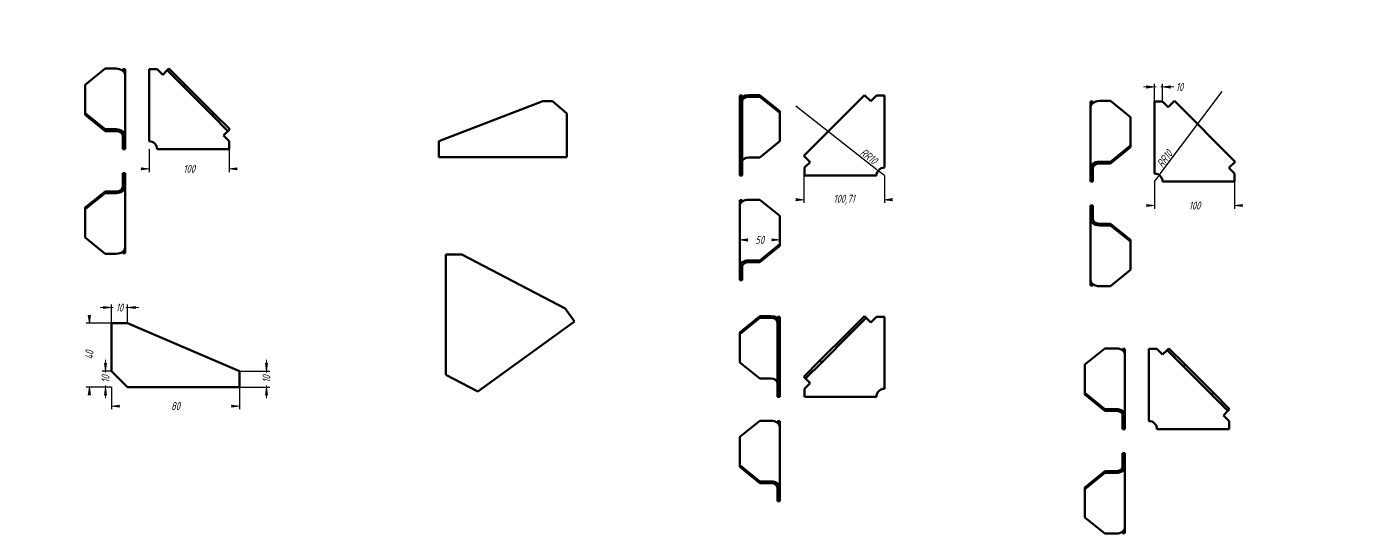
# Model space of a CAD drawing. Header units: millimetres. Extents: x 0 to 3150, y -266 to 488.
# Drawn here: x 1501 to 2326, y -20 to 297 of the extents above; entities that cross this region are included whole.
import ezdxf

# ---------------------------------------------------------------- set-up
doc = ezdxf.new("R2010")
doc.units = ezdxf.units.MM
doc.linetypes.add('K5LT_BASIC', pattern=[0])
doc.linetypes.add('K5LT_THIN', pattern=[0])
doc.layers.add('Системный слой', color=7, linetype='Continuous')
doc.layers.add('Системный слой (1)', color=7, linetype='Continuous', true_color=0x909090)
doc.styles.add('KDIMTEXTSTYLE', font='GOST_AU.SHX', dxfattribs={"width": 0.96, "oblique": 15, "height": 5})
doc.dimstyles.new('KDIMSTYLE (0.50)', dxfattribs={"dimtxt": 5, "dimasz": 1, "dimexe": 2, "dimexo": 0, "dimgap": 1, "dimtad": 1, "dimlfac": 2, "dimtxsty": 'KDIMTEXTSTYLE', "dimsah": 1, "dimcen": 0, "dimdle": 1, "dimadec": 0, "dimazin": 0, "dimtfac": 0.667, "dimtmove": 0, "dimatfit": 3, "dimfxl": 1, "dimtvp": 1, "dimtolj": 1, "dimtzin": 0, "dimarcsym": 0})
doc.dimstyles.new('KDIMSTYLE (1.00)', dxfattribs={"dimtxt": 5, "dimasz": 1, "dimexe": 2, "dimexo": 0, "dimgap": 1, "dimtad": 1, "dimtxsty": 'KDIMTEXTSTYLE', "dimsah": 1, "dimcen": 0, "dimdle": 1, "dimadec": 0, "dimazin": 0, "dimtfac": 0.667, "dimtmove": 0, "dimatfit": 3, "dimfxl": 1, "dimtvp": 1, "dimtolj": 1, "dimtzin": 0, "dimarcsym": 0})

# ---------------------------------------------------------------- blocks, each defined once
blk = doc.blocks.new('KDIMARROW_01')
at = {"layer": 'Системный слой'}
blk.add_hatch(color=0, dxfattribs=at).paths.add_polyline_path([(-5, -0.6582624912261956), (0, 0), (-5, 0.658262491226197), (-4.5, 5.51091059616309e-16)])
at = {"layer": 'Системный слой', "color": 0, "linetype": 'K5LT_THIN', "lineweight": 18}
for p, q in [((-4.5, 5.51091059616309e-16), (-5, 0.658262491226197)), ((-5, 0.658262491226197), (0, 0)), ((0, 0), (-5, -0.6582624912261956)), ((-5, -0.6582624912261956), (-4.5, 5.51091059616309e-16))]:
    blk.add_line(p, q, dxfattribs=at)
at = {"layer": 'Системный слой (1)', "color": 0, "linetype": 'K5LT_THIN', "lineweight": 18}
blk.add_line((0, 0), (-1, 0), dxfattribs=at)
blk = doc.blocks.new('KDIMARROW_02')
at = {"layer": 'Системный слой'}
blk.add_hatch(color=0, dxfattribs=at).paths.add_polyline_path([(4.5, -5.51091059616309e-16), (5, 0.6582624912261956), (0, 0), (5, -0.658262491226197)])
at = {"layer": 'Системный слой', "color": 0, "linetype": 'K5LT_THIN', "lineweight": 18}
for p, q in [((5, 0.6582624912261956), (0, 0)), ((0, 0), (5, -0.658262491226197)), ((0, 0), (7, -8.572527594031472e-16)), ((4.5, -5.51091059616309e-16), (5, 0.6582624912261956)), ((5, -0.658262491226197), (4.5, -5.51091059616309e-16))]:
    blk.add_line(p, q, dxfattribs=at)
at = {"layer": 'Системный слой (1)', "color": 0, "linetype": 'K5LT_THIN', "lineweight": 18}
blk.add_line((0, 0), (-1, 0), dxfattribs=at)
blk = doc.blocks.new('U2')
at = {"layer": 'Системный слой (1)', "color": 5, "linetype": 'K5LT_BASIC', "lineweight": 60, "true_color": 0x0000ff}
for p, q in [((1948.294586796139, 252.8621738418712), (1950.145028814453, 253.7726668745792)), ((1950.145028814453, 253.7726668745792), (1952.294586796139, 254.0819915753893))]:
    blk.add_line(p, q, dxfattribs=at)
blk = doc.blocks.new('U3')
at = {"layer": 'Системный слой (1)', "color": 5, "linetype": 'K5LT_BASIC', "lineweight": 60, "true_color": 0x0000ff}
for p, q in [((1968.444144777824, 115.6292002099189), (1966.294586796139, 115.9385249107291)), ((1970.294586796139, 114.7187071772109), (1968.444144777824, 115.6292002099189))]:
    blk.add_line(p, q, dxfattribs=at)

msp = doc.modelspace()

# ---------------------------------------------------------------- linework, layer by layer
at = {"layer": 'Системный слой (1)', "color": 5, "linetype": 'K5LT_BASIC', "lineweight": 60, "true_color": 0x0000ff}
for p, q in [((1537.819783816034, 260.4898952898338), (1550.319783816034, 270.6155266190691)), ((1550.319783816034, 270.6155266190691), (1557.319783816034, 270.6155266190691)), ((1561.319783816034, 270.2619732284762), (1562.819783816034, 270.2619732284762)), ((1561.319783816034, 269.3957088855516), (1561.319783816034, 270.2619732284762)), ((1562.819783816034, 266.7264393225436), (1562.819783816034, 270.2619732284762)), ((1562.819783816034, 228.7975071344091), (1562.819783816034, 266.7264393225436)), ((1577.819783816033, 270.2619732284762), (1577.819783816033, 225.2619732284763)), ((1582.819783816034, 270.2619732284762), (1577.819783816033, 270.2619732284762)), ((1586.355317721966, 266.7264393225436), (1582.819783816034, 270.2619732284762)), ((1589.183744846713, 269.5548664472893), (1586.355317721966, 266.7264393225436)), ((1590.244405018493, 270.6155266190691), (1589.183744846713, 269.5548664472893)), ((1599.309376175949, 259.429235118054), (1589.183744846713, 269.5548664472893)), ((1600.370036347729, 260.4898952898338), (1590.244405018493, 270.6155266190691)), ((1537.819783816034, 242.8122257601701), (1537.819783816034, 260.4898952898338)), ((1600.370036347729, 260.4898952898338), (1599.309376175949, 259.429235118054)), ((1616.987045705612, 241.7515655883903), (1599.309376175949, 259.429235118054)), ((1618.047705877392, 242.8122257601701), (1600.370036347729, 260.4898952898338)), ((1758.777588226233, 225.1865944309347), (1823.777588226233, 250.1865944309347)), ((1823.777588226233, 250.1865944309347), (1829.866189888968, 250.1865944309347)), ((1829.866189888968, 250.1865944309347), (1838.777588226233, 242.623835329251)), ((1948.294586796139, 253.7284381847959), (1946.794586796139, 253.7284381847959)), ((1946.794586796139, 253.7284381847959), (1946.794586796139, 208.7284381847961)), ((1948.294586796139, 253.7284381847959), (1948.294586796139, 208.7284381847961)), ((1959.294586796139, 254.0819915753895), (1952.294586796139, 254.0819915753895)), ((1959.294586796139, 253.0213314036097), (1952.294586796139, 253.0213314036097)), ((1971.794586796139, 243.9563602461541), (1959.294586796139, 254.0819915753895)), ((1959.294586796139, 254.0819915753895), (1959.294586796139, 253.0213314036097)), ((1971.794586796139, 242.8957000743743), (1959.294586796139, 253.0213314036097)), ((2024.723518984274, 254.0819915753895), (1986.794586796139, 216.1530593872551)), ((2028.6126062808, 250.1929042788634), (2024.723518984274, 254.0819915753895)), ((2028.6126062808, 250.1929042788634), (2032.148140186732, 253.7284381847959)), ((2032.148140186732, 253.7284381847959), (2037.148140186733, 253.7284381847959)), ((2037.148140186733, 253.7284381847959), (2037.148140186733, 208.7284381847961)), ((2165.917626460756, 246.5057199434812), (2165.917626460756, 250.0412538494137)), ((2167.417626460756, 250.0412538494137), (2165.917626460756, 250.0412538494137)), ((2167.417626460756, 249.1749895064891), (2167.417626460756, 250.0412538494137)), ((2178.417626460756, 250.3948072400074), (2171.417626460756, 250.3948072400074)), ((2190.917626460756, 240.2691759107721), (2178.417626460756, 250.3948072400074)), ((2205.917626460756, 250.0412538494137), (2205.917626460756, 205.0412538494139)), ((2210.917626460756, 250.0412538494137), (2205.917626460756, 250.0412538494137)), ((2214.453160366689, 246.5057199434812), (2210.917626460756, 250.0412538494137)), ((2214.453160366689, 246.5057199434812), (2218.342247663215, 250.3948072400074)), ((2218.342247663215, 250.3948072400074), (2256.27117985135, 212.4658750518734)), ((1537.819783816034, 242.8122257601701), (1537.819783816034, 241.7515655883903)), ((1550.319783816034, 232.6865944309347), (1537.819783816034, 242.8122257601701)), ((1550.319783816034, 231.6259342591549), (1537.819783816034, 241.7515655883903)), ((1618.047705877392, 242.8122257601701), (1616.987045705612, 241.7515655883903)), ((1627.112677034848, 231.6259342591549), (1616.987045705612, 241.7515655883903)), ((1628.173337206627, 232.6865944309347), (1618.047705877392, 242.8122257601701)), ((1838.777588226233, 242.623835329251), (1838.777588226233, 215.1865944309347)), ((1971.794586796139, 243.9563602461541), (1971.794586796139, 242.8957000743743)), ((1971.794586796139, 225.2180305447107), (1971.794586796139, 242.8957000743743)), ((2165.917626460756, 208.5767877553471), (2165.917626460756, 246.5057199434812)), ((2190.917626460756, 222.5915063811087), (2190.917626460756, 240.2691759107721)), ((1557.319783816034, 232.6865944309347), (1550.319783816034, 232.6865944309347)), ((1550.319783816034, 232.6865944309347), (1550.319783816034, 231.6259342591549)), ((1557.319783816034, 231.6259342591549), (1550.319783816034, 231.6259342591549)), ((1624.284249910101, 228.7975071344091), (1627.112677034848, 231.6259342591549)), ((1628.173337206627, 232.6865944309347), (1627.112677034848, 231.6259342591549)), ((1561.319783816034, 225.2619732284764), (1561.319783816034, 228.7975071344091)), ((1561.319783816034, 228.7975071344091), (1562.819783816034, 228.7975071344091)), ((1561.319783816034, 225.2619732284764), (1562.819783816034, 225.2619732284763)), ((1561.319783816034, 220.2619732284763), (1561.319783816034, 225.2619732284764)), ((1562.819783816034, 225.2619732284763), (1562.819783816034, 228.7975071344091)), ((1562.819783816034, 220.2619732284763), (1562.819783816034, 225.2619732284763)), ((1627.819783816034, 225.2619732284764), (1624.284249910101, 228.7975071344091)), ((1627.819783816034, 220.2619732284763), (1627.819783816034, 225.2619732284764)), ((1758.777588226233, 215.1865944309347), (1758.777588226233, 225.1865944309347)), ((1959.294586796139, 215.0923992154753), (1971.794586796139, 225.2180305447107)), ((1561.319783816034, 220.2619732284763), (1562.819783816034, 220.2619732284763)), ((1582.819783816034, 220.2619732284763), (1627.819783816034, 220.2619732284763)), ((1838.777588226233, 215.1865944309347), (1758.777588226233, 215.1865944309347)), ((1952.294586796139, 215.0923992154753), (1959.294586796139, 215.0923992154753)), ((1986.794586796139, 216.1530593872551), (1990.683674092665, 212.2639720907289)), ((2178.417626460756, 212.4658750518734), (2190.917626460756, 222.5915063811087)), ((2178.417626460756, 211.4052148800936), (2190.917626460756, 221.5308462093288)), ((2190.917626460756, 222.5915063811087), (2190.917626460756, 221.5308462093288)), ((1946.794586796139, 208.7284381847961), (1946.794586796139, 203.7284381847961)), ((1948.294586796139, 208.7284381847961), (1946.794586796139, 208.7284381847961)), ((1948.294586796139, 208.7284381847961), (1948.294586796139, 203.7284381847961)), ((1987.148140186732, 208.7284381847961), (1990.683674092665, 212.2639720907289)), ((1987.148140186732, 203.7284381847961), (1987.148140186732, 208.7284381847961)), ((2165.917626460756, 205.0412538494139), (2165.917626460756, 208.5767877553471)), ((2167.417626460756, 208.5767877553471), (2165.917626460756, 208.5767877553471)), ((2167.417626460756, 205.0412538494144), (2167.417626460756, 208.5767877553471)), ((2171.417626460756, 212.4658750518734), (2178.417626460756, 212.4658750518734)), ((2171.417626460756, 211.4052148800936), (2178.417626460756, 211.4052148800936)), ((2178.417626460756, 212.4658750518734), (2178.417626460756, 211.4052148800936)), ((2256.27117985135, 212.4658750518734), (2252.382092554823, 208.5767877553471)), ((2255.917626460756, 205.0412538494144), (2252.382092554823, 208.5767877553471)), ((1561.319783816034, 205.2619732284759), (1562.819783816034, 205.2619732284759)), ((1561.319783816034, 200.2619732284757), (1561.319783816034, 205.2619732284759)), ((1561.319783816034, 200.2619732284757), (1562.819783816034, 200.2619732284757)), ((1561.319783816034, 196.726439322543), (1561.319783816034, 200.2619732284757)), ((1562.819783816034, 200.2619732284757), (1562.819783816034, 205.2619732284759)), ((1562.819783816034, 196.726439322543), (1562.819783816034, 200.2619732284757)), ((1948.294586796139, 203.7284381847961), (1946.794586796139, 203.7284381847961)), ((2032.148140186732, 203.7284381847961), (1987.148140186732, 203.7284381847961)), ((2165.917626460756, 200.0412538494143), (2165.917626460756, 205.0412538494139)), ((2167.417626460756, 205.0412538494144), (2165.917626460756, 205.0412538494139)), ((2167.417626460756, 200.0412538494143), (2165.917626460756, 200.0412538494143)), ((2167.417626460756, 200.0412538494143), (2167.417626460756, 205.0412538494144)), ((2210.917626460756, 200.0412538494139), (2255.917626460756, 200.0412538494143)), ((2255.917626460756, 200.0412538494143), (2255.917626460756, 205.0412538494144)), ((1537.819783816034, 183.7723808685605), (1550.319783816034, 193.8980121977961)), ((1537.819783816034, 182.7117206967805), (1550.319783816034, 192.8373520260161)), ((1550.319783816034, 192.8373520260161), (1550.319783816034, 193.8980121977961)), ((1550.319783816034, 193.8980121977961), (1557.319783816034, 193.8980121977961)), ((1550.319783816034, 192.8373520260161), (1557.319783816034, 192.8373520260161)), ((1561.319783816034, 196.726439322543), (1562.819783816034, 196.726439322543)), ((1562.819783816034, 158.7975071344083), (1562.819783816034, 196.726439322543)), ((1537.819783816034, 182.7117206967805), (1537.819783816034, 183.7723808685605)), ((1537.819783816034, 165.034051167117), (1537.819783816034, 182.7117206967805)), ((1948.294586796139, 188.3748847942022), (1946.794586796139, 188.3748847942022)), ((1946.794586796139, 188.3748847942022), (1946.794586796139, 184.8393508882696)), ((1946.794586796139, 184.8393508882696), (1946.794586796139, 146.9104187001349)), ((1948.294586796139, 188.3748847942022), (1948.294586796139, 187.5086204512775)), ((1952.294586796139, 188.7284381847956), (1959.294586796139, 188.7284381847956)), ((1959.294586796139, 188.7284381847956), (1971.794586796139, 178.6028068555602)), ((2165.917626460756, 180.0412538494134), (2165.917626460756, 185.0412538494138)), ((2167.417626460756, 185.0412538494138), (2165.917626460756, 185.0412538494138)), ((2167.417626460756, 180.0412538494136), (2167.417626460756, 185.0412538494138)), ((1971.794586796139, 178.6028068555602), (1971.794586796139, 160.9251373258965)), ((2165.917626460756, 176.505719943481), (2165.917626460756, 180.0412538494134)), ((2167.417626460756, 180.0412538494136), (2165.917626460756, 180.0412538494134)), ((2165.917626460756, 138.5767877553461), (2165.917626460756, 176.505719943481)), ((2167.417626460756, 176.505719943481), (2165.917626460756, 176.505719943481)), ((2167.417626460756, 176.505719943481), (2167.417626460756, 180.0412538494136)), ((2178.417626460756, 173.6772928187348), (2171.417626460756, 173.6772928187348)), ((2190.917626460756, 163.5516614894992), (2178.417626460756, 173.6772928187348)), ((2178.417626460756, 172.6166326469549), (2178.417626460756, 173.6772928187348)), ((2178.417626460756, 172.6166326469549), (2171.417626460756, 172.6166326469549)), ((2190.917626460756, 162.4910013177195), (2178.417626460756, 172.6166326469549)), ((1550.319783816034, 154.9084198378819), (1537.819783816034, 165.034051167117)), ((1562.819783816034, 155.2619732284757), (1562.819783816034, 158.7975071344083)), ((1971.794586796139, 160.9251373258965), (1959.294586796139, 150.7995059966609)), ((1971.794586796139, 159.8644771541167), (1959.294586796139, 149.7388458248811)), ((1971.794586796139, 160.9251373258965), (1971.794586796139, 159.8644771541167)), ((2190.917626460756, 162.4910013177195), (2190.917626460756, 163.5516614894992)), ((2190.917626460756, 144.8133317880557), (2190.917626460756, 162.4910013177195)), ((1557.319783816034, 154.9084198378819), (1550.319783816034, 154.9084198378819)), ((1561.319783816034, 155.2619732284757), (1561.319783816034, 156.1282375714004)), ((1561.319783816034, 155.2619732284757), (1562.819783816034, 155.2619732284757)), ((1763.270628466903, 154.3672261993447), (1763.270628466913, 79.36722619934471)), ((1773.270628466903, 154.3672261993447), (1763.270628466903, 154.3672261993447)), ((1837.756099004582, 120.6994193846391), (1773.270628466903, 154.3672261993447)), ((1959.294586796139, 150.7995059966609), (1952.294586796139, 150.7995059966609)), ((1959.294586796139, 149.7388458248811), (1952.294586796139, 149.7388458248811)), ((1959.294586796139, 150.7995059966609), (1959.294586796139, 149.7388458248811)), ((1946.794586796139, 146.9104187001349), (1946.794586796139, 143.3748847942022)), ((1948.294586796139, 146.9104187001349), (1946.794586796139, 146.9104187001349)), ((1946.794586796139, 143.3748847942022), (1946.794586796139, 138.374884794202)), ((1948.294586796139, 143.3748847942022), (1946.794586796139, 143.3748847942022)), ((1948.294586796139, 146.9104187001349), (1948.294586796139, 143.3748847942022)), ((1948.294586796139, 143.3748847942022), (1948.294586796139, 138.374884794202)), ((2178.417626460756, 134.6877004588201), (2190.917626460756, 144.8133317880557)), ((1948.294586796139, 138.374884794202), (1946.794586796139, 138.374884794202)), ((2165.917626460756, 135.0412538494134), (2165.917626460756, 138.5767877553461)), ((2167.417626460756, 135.0412538494134), (2165.917626460756, 135.0412538494134)), ((2167.417626460756, 135.0412538494134), (2167.417626460756, 135.9075181923383)), ((2171.417626460756, 134.6877004588201), (2178.417626460756, 134.6877004588201)), ((1843.618785606632, 112.5982524436265), (1837.756099004582, 120.6994193846391)), ((1946.794586796139, 105.8128935814938), (1959.294586796139, 115.9385249107292)), ((1959.294586796139, 115.9385249107292), (1959.294586796139, 114.8778647389494)), ((1959.294586796139, 115.9385249107292), (1966.294586796139, 115.9385249107292)), ((1970.294586796139, 115.5849715201357), (1970.294586796139, 70.58497152013584)), ((1970.294586796139, 115.5849715201357), (1971.794586796139, 115.5849715201357)), ((1971.794586796139, 115.5849715201357), (1971.794586796139, 70.58497152013584)), ((2014.597887655038, 105.8128935814938), (2024.723518984274, 115.9385249107292)), ((2024.723518984274, 115.9385249107292), (2025.784179156054, 114.8778647389494)), ((2028.6126062808, 112.0494376142031), (2032.148140186732, 115.5849715201357)), ((2032.148140186732, 115.5849715201357), (2037.148140186733, 115.5849715201357)), ((2037.148140186733, 115.5849715201357), (2037.148140186733, 70.58497152013584)), ((1554.319783816034, 81.64623509329172), (1554.319783816034, 111.6462350932917)), ((1554.319783816034, 111.6462350932917), (1564.319783816034, 111.6462350932917)), ((1564.319783816034, 111.6462350932917), (1634.319783816035, 81.64623509329172)), ((1783.270628466902, 68.92524398723872), (1843.618785606632, 112.5982524436265)), ((1946.794586796139, 104.752233409714), (1959.294586796139, 114.8778647389494)), ((1959.294586796139, 114.8778647389494), (1966.294586796139, 114.8778647389494)), ((2015.658547826818, 104.752233409714), (2025.784179156054, 114.8778647389494)), ((2025.784179156054, 114.8778647389494), (2028.6126062808, 112.0494376142031)), ((1946.794586796139, 105.8128935814938), (1946.794586796139, 104.752233409714)), ((1946.794586796139, 87.07456388005042), (1946.794586796139, 104.752233409714)), ((1996.920218125375, 88.13522405183024), (2014.597887655038, 105.8128935814938)), ((1997.980878297154, 87.07456388005042), (2015.658547826818, 104.752233409714)), ((2014.597887655038, 105.8128935814938), (2015.658547826818, 104.752233409714)), ((2162.417626460756, 85.63611688619714), (2174.917626460756, 95.76174821543242)), ((2174.917626460756, 95.76174821543242), (2181.917626460756, 95.76174821543242)), ((2185.917626460756, 95.40819482483882), (2187.417626460756, 95.40819482483882)), ((2185.917626460756, 94.54193048191414), (2185.917626460756, 95.40819482483882)), ((2187.417626460756, 91.87266091890629), (2187.417626460756, 95.40819482483882)), ((2187.417626460756, 53.94372873077215), (2187.417626460756, 91.87266091890629)), ((2207.417626460756, 95.40819482483882), (2202.417626460756, 95.40819482483877)), ((2202.417626460756, 95.40819482483877), (2202.417626460756, 50.40819482483892)), ((2210.953160366689, 91.87266091890629), (2207.417626460756, 95.40819482483882)), ((2213.781587491435, 94.70108804365259), (2210.953160366689, 91.87266091890629)), ((2214.842247663215, 95.76174821543242), (2213.781587491435, 94.70108804365259)), ((2223.907218820671, 84.5754567144173), (2213.781587491435, 94.70108804365259)), ((2224.96787899245, 85.63611688619714), (2214.842247663215, 95.76174821543242)), ((1959.294586796139, 76.94893255081503), (1946.794586796139, 87.07456388005042)), ((1986.794586796139, 78.00959272259485), (1996.920218125375, 88.13522405183024)), ((1987.855246967919, 76.94893255081503), (1997.980878297154, 87.07456388005042)), ((1996.920218125375, 88.13522405183024), (1997.980878297154, 87.07456388005042)), ((2162.417626460756, 67.95844735653372), (2162.417626460756, 85.63611688619714)), ((2224.96787899245, 85.63611688619714), (2223.907218820671, 84.5754567144173)), ((2241.584888350334, 66.8977871847539), (2223.907218820671, 84.5754567144173)), ((2242.645548522114, 67.95844735653372), (2224.96787899245, 85.63611688619714)), ((1564.319783816034, 71.64623509329174), (1554.319783816034, 81.64623509329172)), ((1634.319783816035, 81.64623509329172), (1634.319783816034, 71.64623509329172)), ((1763.270628466913, 79.36722619934471), (1783.270628466902, 68.92524398723872)), ((1966.294586796139, 76.94893255081503), (1959.294586796139, 76.94893255081503)), ((1986.794586796139, 78.00959272259485), (1987.855246967919, 76.94893255081503)), ((1990.683674092665, 74.1205054260686), (1987.855246967919, 76.94893255081503)), ((1634.319783816034, 71.64623509329172), (1564.319783816034, 71.64623509329174)), ((1970.294586796139, 70.58497152013584), (1970.294586796139, 65.58497152013582)), ((1970.294586796139, 70.58497152013584), (1971.794586796139, 70.58497152013584)), ((1971.794586796139, 70.58497152013584), (1971.794586796139, 65.58497152013582)), ((1987.148140186732, 70.58497152013587), (1990.683674092665, 74.1205054260686)), ((1987.148140186732, 65.58497152013582), (1987.148140186732, 70.58497152013587)), ((2174.917626460756, 57.83281602729842), (2162.417626460756, 67.95844735653372)), ((2162.417626460756, 67.95844735653372), (2162.417626460756, 66.8977871847539)), ((2174.917626460756, 56.77215585551859), (2162.417626460756, 66.8977871847539)), ((2242.645548522114, 67.95844735653372), (2241.584888350334, 66.8977871847539)), ((2251.71051967957, 56.77215585551859), (2241.584888350334, 66.8977871847539)), ((2252.77117985135, 57.83281602729842), (2242.645548522114, 67.95844735653372)), ((1970.294586796139, 65.58497152013582), (1971.794586796139, 65.58497152013582)), ((2032.148140186732, 65.58497152013582), (1987.148140186732, 65.58497152013582)), ((2181.917626460756, 57.83281602729842), (2174.917626460756, 57.83281602729842)), ((2174.917626460756, 57.83281602729842), (2174.917626460756, 56.77215585551859)), ((2252.77117985135, 57.83281602729842), (2251.71051967957, 56.77215585551859)), ((1959.294586796139, 50.58497152013592), (1946.794586796139, 40.45934019090055)), ((1966.294586796139, 50.58497152013592), (1959.294586796139, 50.58497152013592)), ((1970.294586796139, 50.23141812954259), (1971.794586796139, 50.23141812954259)), ((1970.294586796139, 50.23141812954259), (1970.294586796139, 49.36515378661784)), ((1971.794586796139, 50.23141812954259), (1971.794586796139, 46.69588422360994)), ((2181.917626460756, 56.77215585551859), (2174.917626460756, 56.77215585551859)), ((2185.917626460756, 53.94372873077215), (2187.417626460756, 53.94372873077215)), ((2185.917626460756, 50.40819482483944), (2185.917626460756, 53.94372873077215)), ((2185.917626460756, 50.40819482483944), (2187.417626460756, 50.40819482483892)), ((2185.917626460756, 45.40819482483939), (2185.917626460756, 50.40819482483944)), ((2187.417626460756, 50.40819482483892), (2187.417626460756, 53.94372873077215)), ((2187.417626460756, 45.40819482483939), (2187.417626460756, 50.40819482483892)), ((2248.882092554823, 53.94372873077215), (2251.71051967957, 56.77215585551859)), ((2252.417626460756, 50.40819482483944), (2248.882092554823, 53.94372873077215)), ((2252.417626460756, 45.40819482483939), (2252.417626460756, 50.40819482483944)), ((1971.794586796139, 46.69588422360994), (1971.794586796139, 8.766952035475242)), ((2185.917626460756, 45.40819482483939), (2187.417626460756, 45.40819482483939)), ((2207.417626460756, 45.40819482483894), (2252.417626460756, 45.40819482483939)), ((1946.794586796139, 40.45934019090055), (1946.794586796139, 22.78167066123683)), ((2185.917626460756, 30.40819482483869), (2187.417626460756, 30.40819482483869)), ((2185.917626460756, 25.40819482483846), (2185.917626460756, 30.40819482483869)), ((2185.917626460756, 25.40819482483846), (2187.417626460756, 25.40819482483823)), ((2185.917626460756, 21.87266091890592), (2185.917626460756, 25.40819482483846)), ((2187.417626460756, 25.40819482483823), (2187.417626460756, 30.40819482483869)), ((2187.417626460756, 21.87266091890592), (2187.417626460756, 25.40819482483823)), ((1946.794586796139, 22.78167066123683), (1959.294586796139, 12.65603933200123)), ((1946.794586796139, 22.78167066123683), (1946.794586796139, 21.72101048945706)), ((1946.794586796139, 21.72101048945706), (1959.294586796139, 11.59537916022146)), ((2162.417626460756, 8.918602464924106), (2174.917626460756, 19.04423379415971)), ((2162.417626460756, 7.857942293144333), (2174.917626460756, 17.98357362237982)), ((2174.917626460756, 19.04423379415971), (2181.917626460756, 19.04423379415971)), ((2174.917626460756, 17.98357362237982), (2174.917626460756, 19.04423379415971)), ((2174.917626460756, 17.98357362237982), (2181.917626460756, 17.98357362237982)), ((2185.917626460756, 21.87266091890592), (2187.417626460756, 21.87266091890592)), ((2187.417626460756, -16.056271269229), (2187.417626460756, 21.87266091890592)), ((1959.294586796139, 12.65603933200123), (1959.294586796139, 11.59537916022146)), ((1959.294586796139, 12.65603933200123), (1966.294586796139, 12.65603933200123)), ((1959.294586796139, 11.59537916022146), (1966.294586796139, 11.59537916022146)), ((1970.294586796139, 8.766952035475242), (1970.294586796139, 5.23141812954259)), ((1970.294586796139, 8.766952035475242), (1971.794586796139, 8.766952035475242)), ((1971.794586796139, 8.766952035475242), (1971.794586796139, 5.23141812954259)), ((2162.417626460756, 7.857942293144333), (2162.417626460756, 8.918602464924106)), ((1970.294586796139, 5.23141812954259), (1970.294586796139, 0.2314181295423623)), ((1970.294586796139, 5.23141812954259), (1971.794586796139, 5.23141812954259)), ((1970.294586796139, 0.2314181295423623), (1971.794586796139, 0.2314181295423623)), ((1971.794586796139, 5.23141812954259), (1971.794586796139, 0.2314181295423623)), ((2162.417626460756, -9.819727236519384), (2162.417626460756, 7.857942293144333)), ((2174.917626460756, -19.94535856575499), (2162.417626460756, -9.819727236519384)), ((2187.417626460756, -19.59180517516177), (2187.417626460756, -16.056271269229)), ((2181.917626460756, -19.94535856575499), (2174.917626460756, -19.94535856575499)), ((2185.917626460756, -19.59180517516177), (2185.917626460756, -18.72554083223679)), ((2185.917626460756, -19.59180517516177), (2187.417626460756, -19.59180517516177))]:
    msp.add_line(p, q, dxfattribs=at)
for centre, radius, start, end in [((1577.819783816033, 220.2619732284763), 5.000000000000012, 0, 90), ((2037.148140186733, 203.7284381847961), 4.999999999999894, 90, 180), ((2205.917626460756, 200.0412538494138), 5.000000000000003, 0, 90), ((2037.148140186733, 65.58497152013582), 4.999999999999894, 90, 180), ((2202.417626460756, 45.4081948248389), 5.000000000000003, 0, 90)]:
    msp.add_arc(centre, radius, start, end, dxfattribs=at)
for centre, major_axis, ratio, start_param, end_param in [((1557.319783816034, 266.7264393225437), (5.500000000000021, -2.577201802081563e-14), 0.7071067811865476, 0, 1.570796326794909), ((1952.294586796139, 250.1929042788633), (-4.000000000000076, 4.898587196589507e-16), 0.7071067811865472, 4.71238898038469, 6.283185307179586), ((2171.417626460756, 246.5057199434813), (-5.499999999999971, 6.735557395310407e-16), 0.7071067811865547, 4.712388980384686, 6.283185307179586), ((1557.319783816034, 228.7975071344091), (-5.500000000000017, 6.735557395310464e-16), 0.7071067811865465, 3.141592653589782, 4.71238898038469), ((1557.319783816034, 228.7975071344091), (4.00000000000007, -1.999316834521494e-13), 0.7071067811865467, 0, 1.570796326794858), ((1952.294586796139, 212.2639720907289), (-4.000000000000074, -1.286498119741333e-15), 0.707106781186548, 4.712388980384693, 6.283185307179586), ((2171.417626460756, 208.5767877553471), (-5.499999999999971, 6.735557395310407e-16), 0.707106781186555, 4.71238898038469, 6.283185307179586), ((2171.417626460756, 208.5767877553471), (-4.000000000000012, -1.286498119741313e-15), 0.707106781186555, 4.712388980384693, 6.283185307179586), ((1557.319783816034, 196.726439322543), (5.500000000000021, 1.328177334196301e-14), 0.7071067811865476, 4.712388980384677, 6.283185307179586), ((1557.319783816034, 196.7264393225428), (4.000000000000076, -9.797174393179013e-16), 0.7071067811865472, 4.71238898038469, 6.283185307179586), ((1952.294586796139, 184.8393508882696), (-5.500000000000022, 6.73555739531047e-16), 0.707106781186547, 4.71238898038469, 6.283185307179586), ((2171.417626460756, 176.505719943481), (-5.499999999999971, 3.116046393706372e-15), 0.7071067811865405, 0, 1.5707963267949), ((2171.417626460756, 176.505719943481), (4.000000000000015, -9.797174393178863e-16), 0.7071067811865405, 3.141592653589768, 4.71238898038469), ((1557.319783816034, 158.7975071344083), (5.500000000000017, -1.347111479062093e-15), 0.7071067811865482, 4.71238898038469, 6.283185307179586), ((1952.294586796139, 146.9104187001346), (-5.500000000000021, 6.735557395310469e-16), 0.7071067811865476, 4.712388980384686, 6.283185307179586), ((1952.294586796139, 146.9104187001346), (-4.000000000000076, 4.898587196589507e-16), 0.7071067811865472, 4.71238898038469, 6.283185307179586), ((2171.417626460756, 138.5767877553461), (5.499999999999971, -1.347111479062081e-15), 0.7071067811865401, 3.141592653589798, 4.71238898038469), ((1966.294586796139, 112.0494376142031), (-4.000000000000076, 4.898587196589507e-16), 0.7071067811865472, 3.141592653589788, 4.71238898038469), ((2181.917626460756, 91.87266091890632), (5.499999999999971, 0), 0.7071067811865547, 0, 1.5707963267949), ((1966.294586796139, 74.1205054260686), (4.000000000000074, 0), 0.707106781186548, 0, 1.570796326794893), ((2181.917626460756, 53.94372873077215), (-5.499999999999971, 6.735557395310407e-16), 0.707106781186555, 3.141592653589798, 4.71238898038469), ((1966.294586796139, 46.69588422360994), (-5.500000000000022, 6.73555739531047e-16), 0.707106781186547, 3.141592653589798, 4.71238898038469), ((2181.917626460756, 53.94372873077215), (4.000000000000012, 0), 0.707106781186555, 0, 1.570796326794893), ((2181.917626460756, 21.87266091890592), (4.000000000000015, -9.797174393178863e-16), 0.7071067811865405, 4.71238898038469, 6.283185307179586), ((2181.917626460756, 21.87266091890592), (5.499999999999971, 0), 0.7071067811865405, 4.712388980384686, 6.283185307179586), ((1966.294586796139, 8.766952035475015), (5.500000000000021, 0), 0.7071067811865476, 0, 1.5707963267949), ((1966.294586796139, 8.766952035475015), (-4.000000000000076, 4.898587196589507e-16), 0.7071067811865472, 3.141592653589788, 4.71238898038469), ((2181.917626460756, -16.056271269229), (5.499999999999971, -1.347111479062081e-15), 0.7071067811865401, 4.71238898038469, 6.283185307179586)]:
    msp.add_ellipse(centre, major_axis=major_axis, ratio=ratio, start_param=start_param, end_param=end_param, dxfattribs=at)

# ---------------------------------------------------------------- block references
at = {"layer": 'Системный слой (1)'}
for name in ['U2', 'U3']:
    msp.add_blockref(name, (0, 0), dxfattribs=at)

# ---------------------------------------------------------------- dimensions: what is measured, and where the dimension line sits
at = {"layer": 'Системный слой (1)', "color": 7}
for base, p1, p2, location, dimstyle, override in [((2210.917626460756, 259.1511584741169), (2205.917626460756, 250.0412538494137), (2210.917626460756, 250.0412538494137), (2221.47345932361, 259.151158474117), 'KDIMSTYLE (0.50)', {"dimexo": 0, "dimpost": '\\H5.0;\\W0.965;\\Q15;<>', "dimblk1": 'KDIMARROW_02', "dimblk2": 'KDIMARROW_02', "dimse1": 0, "dimse2": 0, "dimclrt": 7, "dimtolj": 1}), ((1577.819783816033, 207.9669082585347), (1627.819783816034, 220.2619732284763), (1577.819783816033, 220.2619732284763), (1602.819783816034, 207.9669082585347), 'KDIMSTYLE (0.50)', {"dimexo": 0, "dimpost": '\\H5.0;\\W0.965;\\Q15;<>', "dimblk1": 'KDIMARROW_01', "dimblk2": 'KDIMARROW_01', "dimse1": 0, "dimse2": 0, "dimclrt": 7, "dimtolj": 1}), ((1986.794586796139, 188.7284381847956), (2037.148140186733, 203.7284381847961), (1986.794586796139, 203.7284381847961), (2011.971363491436, 188.7284381847956), 'KDIMSTYLE (0.50)', {"dimexo": 0, "dimpost": '\\H5.0;\\W0.965;\\Q15;<>', "dimblk1": 'KDIMARROW_01', "dimblk2": 'KDIMARROW_01', "dimse1": 0, "dimse2": 0, "dimclrt": 7, "dimtolj": 1}), ((2205.917626460756, 185.0412538494135), (2255.917626460756, 200.0412538494143), (2205.917626460756, 200.0412538494138), (2230.917626460756, 185.0412538494137), 'KDIMSTYLE (0.50)', {"dimexo": 0, "dimpost": '\\H5.0;\\W0.965;\\Q15;<>', "dimblk1": 'KDIMARROW_01', "dimblk2": 'KDIMARROW_01', "dimse1": 0, "dimse2": 0, "dimclrt": 7, "dimtolj": 1}), ((1564.319783816034, 121.3088733995183), (1554.319783816034, 111.6462350932917), (1564.319783816034, 111.6462350932917), (1559.319783816034, 121.3088733995183), 'KDIMSTYLE (1.00)', {"dimexo": 0, "dimpost": '\\H5.0;\\W0.965;\\Q15;<>', "dimblk1": 'KDIMARROW_02', "dimblk2": 'KDIMARROW_02', "dimse1": 0, "dimse2": 0, "dimclrt": 7, "dimtolj": 1}), ((1634.319783816034, 59.74699833246375), (1554.319783816034, 71.64623509329174), (1634.319783816034, 71.64623509329172), (1594.319783816034, 59.74699833246376), 'KDIMSTYLE (1.00)', {"dimexo": 0, "dimpost": '\\H5.0;\\W0.965;\\Q15;<>', "dimblk1": 'KDIMARROW_01', "dimblk2": 'KDIMARROW_01', "dimse1": 0, "dimse2": 0, "dimclrt": 7, "dimtolj": 1})]:
    msp.add_linear_dim(base=base, p1=p1, p2=p2, location=location, dimstyle=dimstyle, override=override, dxfattribs=at).render()
for center, radius, location, override in [((2037.148140186733, 203.7284381847961), 5.000000000000301, (2025.245829044405, 213.0908902200785), {"dimpost": '\\H5.0;\\W0.965;\\Q15;R<>', "dimblk2": 'KDIMARROW_02', "dimclrt": 7, "dimtolj": 1}), ((2205.917626460756, 200.0412538494138), 5.000000000000242, (2215.01219068493, 212.1494915500096), {"dimpost": '\\H5.0;\\W0.965;\\Q15;R<>', "dimblk2": 'KDIMARROW_01', "dimclrt": 7, "dimtolj": 1})]:
    msp.add_radius_dim(center=center, radius=radius, location=location, dimstyle='KDIMSTYLE (0.50)', override=override, dxfattribs=at).render()
for base, p1, p2, angle, location, dimstyle, override in [((1971.793947332366, 163.5601324078368), (1946.794586796139, 160.9190702958533), (1971.794586796139, 160.9251373258965), 0.013904608353205932, (1959.293947332366, 163.5570988928152), 'KDIMSTYLE (0.50)', {"dimexo": 0, "dimpost": '\\H5.0;\\W0.965;\\Q15;<>', "dimblk1": 'KDIMARROW_01', "dimblk2": 'KDIMARROW_01', "dimse1": 0, "dimse2": 0, "dimclrt": 7, "dimtolj": 1}), ((1540.521282765212, 71.64623509329174), (1554.319783816034, 111.6462350932917), (1554.319783816034, 71.64623509329174), 90, (1540.521282765212, 91.64623509329174), 'KDIMSTYLE (1.00)', {"dimexo": 0, "dimpost": '\\H5.0;\\W0.965;\\Q15;<>', "dimblk1": 'KDIMARROW_01', "dimblk2": 'KDIMARROW_01', "dimse1": 0, "dimse2": 0, "dimclrt": 7, "dimtolj": 1}), ((1550.594276109415, 81.64623509329172), (1554.319783816034, 71.64623509329174), (1554.319783816034, 81.64623509329172), 90, (1550.594276109415, 76.64623509329172), 'KDIMSTYLE (1.00)', {"dimexo": 0, "dimpost": '\\H5.0;\\W0.965;\\Q15;<>', "dimblk1": 'KDIMARROW_02', "dimblk2": 'KDIMARROW_02', "dimse1": 0, "dimse2": 0, "dimclrt": 7, "dimtolj": 1}), ((1651.155358051231, 81.64623509329172), (1634.319783816034, 71.64623509329172), (1634.319783816035, 81.64623509329172), 90, (1651.155358051231, 76.64623509329172), 'KDIMSTYLE (1.00)', {"dimexo": 0, "dimpost": '\\H5.0;\\W0.965;\\Q15;<>', "dimblk1": 'KDIMARROW_02', "dimblk2": 'KDIMARROW_02', "dimse1": 0, "dimse2": 0, "dimclrt": 7, "dimtolj": 1})]:
    msp.add_linear_dim(base=base, p1=p1, p2=p2, angle=angle, location=location, dimstyle=dimstyle, override=override, dxfattribs=at).render()

doc.saveas('drawing.dxf')
